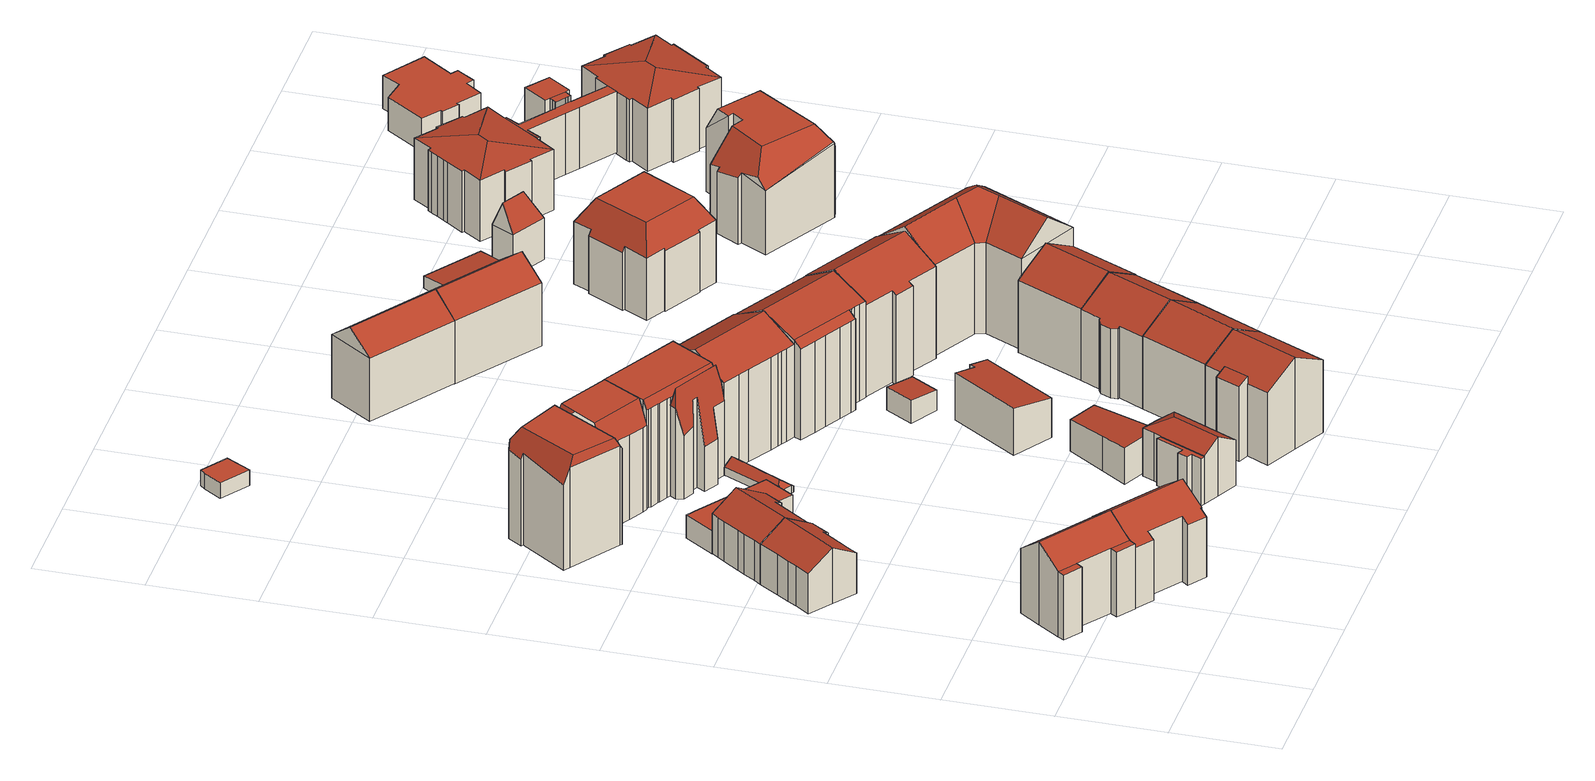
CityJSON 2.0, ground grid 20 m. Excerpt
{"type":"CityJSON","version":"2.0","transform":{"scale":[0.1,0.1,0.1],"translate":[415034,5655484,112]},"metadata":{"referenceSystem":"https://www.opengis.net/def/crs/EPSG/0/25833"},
"CityObjects":{
"building1":{"type":"Building","attributes":{"Gemeindeschluessel":14612000,"Geometrietyp2DReferenz":"3000","function":"31001_9998","roofType":"9999"},"children":["building1-1","building1-2","building1-3"]},
"building1-1":{"type":"BuildingPart","attributes":{"Dachtyp_tdc":"tdcPolyFlatRoof","Dachneigung":0,"QualitaetDacherkennung":32,"Geometrietyp2DReferenz":"3000","measuredHeight":12.82,"roofType":"1000"},"parents":["building1"],"geometry":[{"type":"MultiSurface","lod":"2","boundaries":[[[0,1,2,3]],[[1,4,5,2]],[[4,6,7,5]],[[4,1,0,6]],[[3,2,5,7]]],"semantics":{"surfaces":[{"type":"WallSurface"},{"type":"RoofSurface"},{"type":"GroundSurface"}],"values":[0,0,0,1,2]}}]},
"building1-2":{"type":"BuildingPart","attributes":{"Dachtyp_tdc":"tdcPolyFlatRoof","Dachneigung":0,"QualitaetDacherkennung":36,"Geometrietyp2DReferenz":"3000","measuredHeight":12.83,"roofType":"1000"},"parents":["building1"],"geometry":[{"type":"MultiSurface","lod":"2","boundaries":[[[8,9,10,11]],[[9,12,13,10]],[[14,8,11,15]],[[14,12,9,8]],[[11,10,13,15]]],"semantics":{"surfaces":[{"type":"WallSurface"},{"type":"RoofSurface"},{"type":"GroundSurface"}],"values":[0,0,0,1,2]}}]},
"building1-3":{"type":"BuildingPart","attributes":{"Dachtyp_tdc":"tdcGableRoof","Dachneigung":35.68,"QualitaetDacherkennung":76,"Geometrietyp2DReferenz":"3000","measuredHeight":16.44,"roofType":"3100"},"parents":["building1"],"geometry":[{"type":"MultiSurface","lod":"2","boundaries":[[[12,0,3,13]],[[16,17,7,6]],[[16,18,19,17]],[[18,20,21,19]],[[20,22,23,21]],[[22,14,15,23]],[[22,20,18,16]],[[16,6,0,12,14,22]],[[3,7,17,19,21,23,15,13]]],"semantics":{"surfaces":[{"type":"WallSurface"},{"type":"RoofSurface"},{"type":"GroundSurface"}],"values":[0,0,0,0,0,0,1,1,2]}}]},
"building2":{"type":"Building","attributes":{"Dachtyp_tdc":"tdcGableRoof","Gemeindeschluessel":14612000,"Dachneigung":29.87,"QualitaetDacherkennung":67,"Geometrietyp2DReferenz":"3000","measuredHeight":11.04,"function":"31001_9998","roofType":"3100"},"geometry":[{"type":"Solid","lod":"2","boundaries":[[[[24,25,26,27]],[[25,28,29,26]],[[28,30,31,29]],[[30,32,33,31]],[[32,34,35,33]],[[34,36,37,35]],[[36,38,39,37]],[[38,40,41,39]],[[40,42,43,41]],[[42,44,45,43]],[[44,46,47,45]],[[46,48,49,47]],[[48,50,51,49]],[[50,24,27,51]],[[46,44,42,40,38,36,34]],[[34,32,30,28,25,24,50,48,46]],[[27,26,29,31,33,35,37,39,41,43,45,47,49,51]]]],"semantics":{"surfaces":[{"type":"WallSurface"},{"type":"RoofSurface"},{"type":"GroundSurface"}],"values":[[0,0,0,0,0,0,0,0,0,0,0,0,0,0,1,1,2]]}}]},
"building3":{"type":"Building","attributes":{"Dachtyp_tdc":"tdcFreeFormRoof","Gemeindeschluessel":14612000,"Dachneigung":33.14,"QualitaetDacherkennung":67,"Geometrietyp2DReferenz":"3000","measuredHeight":16.31,"function":"31001_9998","roofType":"5000"},"geometry":[{"type":"Solid","lod":"2","boundaries":[[[[52,53,54,55]],[[53,56,57,54]],[[56,58,59,57]],[[58,60,61,59]],[[60,62,63,61]],[[62,64,65,63]],[[64,66,67,65]],[[66,68,69,67]],[[68,70,71,69]],[[70,72,73,71]],[[72,52,55,73]],[[52,72,70,68,66,74,75,60,58,56,53]],[[74,64,62,75]],[[66,64,74]],[[62,60,75]],[[55,54,57,59,61,63,65,67,69,71,73]]]],"semantics":{"surfaces":[{"type":"WallSurface"},{"type":"RoofSurface"},{"type":"GroundSurface"}],"values":[[0,0,0,0,0,0,0,0,0,0,0,1,1,0,0,2]]}}]},
"building4":{"type":"Building","attributes":{"Dachtyp_tdc":"tdcFreeFormRoof","Gemeindeschluessel":14612000,"Dachneigung":30.76,"QualitaetDacherkennung":76,"Geometrietyp2DReferenz":"3000","measuredHeight":11.16,"function":"31001_9998","roofType":"5000"},"geometry":[{"type":"Solid","lod":"2","boundaries":[[[[76,77,45,49]],[[77,78,79,45]],[[78,80,81,79]],[[80,82,83,81]],[[82,84,85,83]],[[84,86,87,85]],[[86,88,89,87]],[[88,90,91,89]],[[90,92,93,91]],[[92,94,95,93]],[[94,76,49,95]],[[94,92,90,96,46,76]],[[96,88,86,84,82,80,78,77,46]],[[77,76,46]],[[90,88,96]],[[49,45,79,81,83,85,87,89,91,93,95]]]],"semantics":{"surfaces":[{"type":"WallSurface"},{"type":"RoofSurface"},{"type":"GroundSurface"}],"values":[[0,0,0,0,0,0,0,0,0,0,0,1,1,0,0,2]]}}]},
"building5":{"type":"Building","attributes":{"Dachtyp_tdc":"tdcPolyFlatRoof","Gemeindeschluessel":14612000,"Dachneigung":0,"QualitaetDacherkennung":76,"Geometrietyp2DReferenz":"3000","measuredHeight":4.55,"function":"31001_9998","roofType":"1000"},"geometry":[{"type":"Solid","lod":"2","boundaries":[[[[97,98,99,100]],[[98,101,102,99]],[[101,103,104,102]],[[103,105,106,104]],[[105,107,108,106]],[[107,109,110,108]],[[109,111,112,110]],[[111,97,100,112]],[[111,109,107,105,103,101,98,97]],[[100,99,102,104,106,108,110,112]]]],"semantics":{"surfaces":[{"type":"WallSurface"},{"type":"RoofSurface"},{"type":"GroundSurface"}],"values":[[0,0,0,0,0,0,0,0,1,2]]}}]},
"building6":{"type":"Building","attributes":{"Gemeindeschluessel":14612000,"Geometrietyp2DReferenz":"3000","function":"31001_9998","roofType":"9999"},"children":["building6-1","building6-2"]},
"building6-1":{"type":"BuildingPart","attributes":{"Dachtyp_tdc":"tdcFreeFormRoof","Dachneigung":2.28,"QualitaetDacherkennung":53,"Geometrietyp2DReferenz":"3000","measuredHeight":21.85,"roofType":"5000"},"parents":["building6"],"geometry":[{"type":"MultiSurface","lod":"2","boundaries":[[[113,114,115,116]],[[114,117,118,115]],[[119,120,121,122,123]],[[120,124,125,121]],[[124,126,127,125]],[[126,128,129,127]],[[128,130,131,129]],[[130,132,133,131]],[[132,134,135,133]],[[134,136,137,135]],[[136,138,139,137]],[[138,140,141,139]],[[140,142,143,141]],[[142,144,145,143]],[[144,146,147,145]],[[146,113,116,147]],[[130,128,126,124,120,119,148,149,150,151,117,114,152,153]],[[132,130,153,154]],[[142,140,138,136,134,132,154,155]],[[114,113,146,144,142,155,152]],[[153,152,155,154]],[[116,115,156,157,122,121,125,127,129,131,133,135,137,139,141,143,145,147]]],"semantics":{"surfaces":[{"type":"WallSurface"},{"type":"RoofSurface"},{"type":"GroundSurface"}],"values":[0,0,0,0,0,0,0,0,0,0,0,0,0,0,0,0,1,1,1,1,1,2]}}]},
"building6-2":{"type":"BuildingPart","attributes":{"Dachtyp_tdc":"tdcCutGableRoof","Dachneigung":2.72,"QualitaetDacherkennung":62,"Geometrietyp2DReferenz":"3000","measuredHeight":21.85,"roofType":"9999"},"parents":["building6"],"geometry":[{"type":"MultiSurface","lod":"2","boundaries":[[[118,158,159,115]],[[158,160,161,159]],[[160,162,163,161]],[[162,164,165,163]],[[164,166,167,165]],[[166,168,169,167]],[[168,170,171,169]],[[170,172,173,171]],[[172,174,175,173]],[[174,176,177,175]],[[176,123,122,177]],[[160,158,118,151,178]],[[179,148,123,176,174,172,170,168,166,164,162]],[[178,179,162,160]],[[115,159,161,163,165,167,169,171,173,175,177,122,157,156]]],"semantics":{"surfaces":[{"type":"WallSurface"},{"type":"RoofSurface"},{"type":"GroundSurface"}],"values":[0,0,0,0,0,0,0,0,0,0,0,1,1,1,2]}}]},
"building7":{"type":"Building","attributes":{"Gemeindeschluessel":14612000,"Geometrietyp2DReferenz":"3000","function":"31001_9998","roofType":"9999"},"children":["building7-1","building7-2"]},
"building7-1":{"type":"BuildingPart","attributes":{"Dachtyp_tdc":"tdcHipAndGableRoof","Dachneigung":29.72,"QualitaetDacherkennung":75,"Geometrietyp2DReferenz":"3000","measuredHeight":11.62,"roofType":"5000"},"parents":["building7"],"geometry":[{"type":"MultiSurface","lod":"2","boundaries":[[[180,181,182,183,184]],[[181,185,186,182]],[[185,187,188,186]],[[187,189,190,188]],[[189,191,192,190]],[[191,193,194,192]],[[193,195,196,197,194]],[[189,187,185,198]],[[185,181,180,195,193,198]],[[193,191,189,198]],[[197,183,182,186,188,190,192,194]]],"semantics":{"surfaces":[{"type":"WallSurface"},{"type":"RoofSurface"},{"type":"GroundSurface"}],"values":[0,0,0,0,0,0,0,1,1,1,2]}}]},
"building7-2":{"type":"BuildingPart","attributes":{"Dachtyp_tdc":"tdcPolyFlatRoof","Dachneigung":0,"QualitaetDacherkennung":53,"Geometrietyp2DReferenz":"3000","measuredHeight":9.37,"roofType":"1000"},"parents":["building7"],"geometry":[{"type":"MultiSurface","lod":"2","boundaries":[[[196,199,200,197]],[[199,201,202,200]],[[201,203,204,202]],[[203,205,206,204]],[[205,207,208,206]],[[207,209,210,208]],[[209,184,183,210]],[[209,207,205,203,201,199,196,184]],[[183,197,200,202,204,206,208,210]]],"semantics":{"surfaces":[{"type":"WallSurface"},{"type":"RoofSurface"},{"type":"GroundSurface"}],"values":[0,0,0,0,0,0,0,1,2]}}]},
"building8":{"type":"Building","attributes":{"Dachtyp_tdc":"tdcFreeFormRoof","Gemeindeschluessel":14612000,"Dachneigung":38.84,"QualitaetDacherkennung":18,"Geometrietyp2DReferenz":"3000","measuredHeight":2.82,"function":"31001_9998","roofType":"5000"},"geometry":[{"type":"Solid","lod":"2","boundaries":[[[[211,212,213,214]],[[212,215,216,213]],[[215,217,218,216]],[[217,219,220,218]],[[219,221,222,220]],[[221,223,224,222]],[[223,225,226,224]],[[225,211,214,226]],[[221,219,217,227]],[[217,215,227]],[[215,212,211,225,223,221,227]],[[214,213,216,218,220,222,224,226]]]],"semantics":{"surfaces":[{"type":"WallSurface"},{"type":"RoofSurface"},{"type":"GroundSurface"}],"values":[[0,0,0,0,0,0,0,0,1,1,1,2]]}}]},
"building9":{"type":"Building","attributes":{"Dachtyp_tdc":"tdcPolyFlatRoof","Gemeindeschluessel":14612000,"Dachneigung":0,"QualitaetDacherkennung":71,"Geometrietyp2DReferenz":"3000","measuredHeight":3.11,"function":"31001_9998","roofType":"1000"},"geometry":[{"type":"Solid","lod":"2","boundaries":[[[[228,229,230,231]],[[229,232,233,230]],[[232,234,235,233]],[[234,236,237,235]],[[236,228,231,237]],[[236,234,232,229,228]],[[231,230,233,235,237]]]],"semantics":{"surfaces":[{"type":"WallSurface"},{"type":"RoofSurface"},{"type":"GroundSurface"}],"values":[[0,0,0,0,0,1,2]]}}]},
"building10":{"type":"Building","attributes":{"Gemeindeschluessel":14612000,"Geometrietyp2DReferenz":"3000","function":"31001_9998","roofType":"9999"},"children":["building10-1","building10-2"]},
"building10-1":{"type":"BuildingPart","attributes":{"Dachtyp_tdc":"tdcCutGableRoof","Dachneigung":1.98,"QualitaetDacherkennung":70,"Geometrietyp2DReferenz":"3000","measuredHeight":21.59,"roofType":"9999"},"parents":["building10"],"geometry":[{"type":"MultiSurface","lod":"2","boundaries":[[[238,239,240,241]],[[239,242,243,240]],[[242,244,245,243]],[[244,246,247,248,245]],[[249,250,251,252,253]],[[250,254,255,251]],[[254,256,257,255]],[[256,258,259,257]],[[258,260,261,259]],[[260,262,263,261]],[[262,264,265,263]],[[264,266,267,265]],[[266,238,241,267]],[[242,239,238,266]],[[264,262,260,258,256,254,250,249,246,244]],[[266,264,244,242]],[[241,240,243,245,248,252,251,255,257,259,261,263,265,267]]],"semantics":{"surfaces":[{"type":"WallSurface"},{"type":"RoofSurface"},{"type":"GroundSurface"}],"values":[0,0,0,0,0,0,0,0,0,0,0,0,0,1,1,1,2]}}]},
"building10-2":{"type":"BuildingPart","attributes":{"Dachtyp_tdc":"tdcFreeFormRoof","Dachneigung":78.83,"QualitaetDacherkennung":20,"Geometrietyp2DReferenz":"3000","measuredHeight":21.85,"roofType":"5000"},"parents":["building10"],"geometry":[{"type":"MultiSurface","lod":"2","boundaries":[[[268,269,270,271]],[[269,272,273,270]],[[272,274,275,273]],[[274,276,277,275]],[[276,278,279,277]],[[278,280,281,279]],[[280,282,283,281]],[[282,284,285,283]],[[284,286,287,285]],[[286,253,252,287]],[[247,268,271,248]],[[286,284,282,280,278,276,274,272,269,268,288,289]],[[268,247,288]],[[247,253,289,288]],[[253,286,289]],[[271,270,273,275,277,279,281,283,285,287,252,248]]],"semantics":{"surfaces":[{"type":"WallSurface"},{"type":"RoofSurface"},{"type":"GroundSurface"}],"values":[0,0,0,0,0,0,0,0,0,0,0,1,1,1,1,2]}}]},
"building11":{"type":"Building","attributes":{"Dachtyp_tdc":"tdcPolyFlatRoof","Gemeindeschluessel":14612000,"Dachneigung":4.33,"QualitaetDacherkennung":51,"Geometrietyp2DReferenz":"3000","measuredHeight":7.38,"function":"31001_9998","roofType":"2100"},"geometry":[{"type":"Solid","lod":"2","boundaries":[[[[290,291,292,293]],[[291,294,295,292]],[[294,296,297,295]],[[296,298,299,297]],[[298,300,301,299]],[[300,290,293,301]],[[300,298,296,294,291,290]],[[293,292,295,297,299,301]]]],"semantics":{"surfaces":[{"type":"WallSurface"},{"type":"RoofSurface"},{"type":"GroundSurface"}],"values":[[0,0,0,0,0,0,1,2]]}}]},
"building12":{"type":"Building","attributes":{"Gemeindeschluessel":14612000,"Geometrietyp2DReferenz":"3000","function":"31001_9998","roofType":"9999"},"children":["building12-1","building12-2"]},
"building12-1":{"type":"BuildingPart","attributes":{"Dachtyp_tdc":"tdcGableRoof","Dachneigung":28.06,"QualitaetDacherkennung":70,"Geometrietyp2DReferenz":"3000","measuredHeight":18.25,"roofType":"3100"},"parents":["building12"],"geometry":[{"type":"MultiSurface","lod":"2","boundaries":[[[302,303,304,305]],[[303,306,307,304]],[[306,308,309,307]],[[308,310,311,309]],[[310,312,313,311]],[[312,314,315,313]],[[314,316,317,315]],[[312,310,308,306]],[[306,303,302,316,314,312]],[[305,304,307,309,311,313,315,317]]],"semantics":{"surfaces":[{"type":"WallSurface"},{"type":"RoofSurface"},{"type":"GroundSurface"}],"values":[0,0,0,0,0,0,0,1,1,2]}}]},
"building12-2":{"type":"BuildingPart","attributes":{"Dachtyp_tdc":"tdcPolyFlatRoof","Dachneigung":26.09,"QualitaetDacherkennung":48,"Geometrietyp2DReferenz":"3000","measuredHeight":15.94,"roofType":"2100"},"parents":["building12"],"geometry":[{"type":"MultiSurface","lod":"2","boundaries":[[[318,319,302,305,320]],[[321,322,323,317,316]],[[322,318,320,323]],[[322,321,319,318]],[[320,305,317,323]]],"semantics":{"surfaces":[{"type":"WallSurface"},{"type":"RoofSurface"},{"type":"GroundSurface"}],"values":[0,0,0,1,2]}}]},
"building13":{"type":"Building","attributes":{"Dachtyp_tdc":"tdcFreeFormRoof","Gemeindeschluessel":14612000,"Dachneigung":27.33,"QualitaetDacherkennung":70,"Geometrietyp2DReferenz":"3000","measuredHeight":22.16,"function":"31001_9998","roofType":"5000"},"geometry":[{"type":"Solid","lod":"2","boundaries":[[[[324,325,220,224]],[[325,326,327,220]],[[326,328,329,327]],[[328,330,331,329]],[[330,332,333,331]],[[332,334,335,333]],[[334,336,337,335]],[[336,338,339,337]],[[338,340,341,339]],[[340,324,224,341]],[[330,342,343,325,324,340,338,336,334,332]],[[328,326,343,342]],[[325,343,326]],[[328,342,330]],[[224,220,327,329,331,333,335,337,339,341]]]],"semantics":{"surfaces":[{"type":"WallSurface"},{"type":"RoofSurface"},{"type":"GroundSurface"}],"values":[[0,0,0,0,0,0,0,0,0,0,1,1,0,0,2]]}}]},
"building14":{"type":"Building","attributes":{"Dachtyp_tdc":"tdcPolyFlatRoof","Gemeindeschluessel":14612000,"Dachneigung":9.9,"QualitaetDacherkennung":72,"Geometrietyp2DReferenz":"3000","measuredHeight":9.41,"function":"31001_9998","roofType":"2100"},"geometry":[{"type":"Solid","lod":"2","boundaries":[[[[344,345,346,347]],[[345,348,349,346]],[[348,350,351,349]],[[350,352,353,351]],[[352,354,355,353]],[[354,344,347,355]],[[354,352,350,348,345,344]],[[347,346,349,351,353,355]]]],"semantics":{"surfaces":[{"type":"WallSurface"},{"type":"RoofSurface"},{"type":"GroundSurface"}],"values":[[0,0,0,0,0,0,1,2]]}}]},
"building15":{"type":"Building","attributes":{"Dachtyp_tdc":"tdcPolyFlatRoof","Gemeindeschluessel":14612000,"Dachneigung":4.42,"QualitaetDacherkennung":63,"Geometrietyp2DReferenz":"3000","measuredHeight":4.61,"function":"31001_9998","roofType":"2100"},"geometry":[{"type":"Solid","lod":"2","boundaries":[[[[356,357,358,359]],[[357,360,361,358]],[[360,362,363,361]],[[362,356,359,363]],[[362,360,357,356]],[[359,358,361,363]]]],"semantics":{"surfaces":[{"type":"WallSurface"},{"type":"RoofSurface"},{"type":"GroundSurface"}],"values":[[0,0,0,0,1,2]]}}]},
"building16":{"type":"Building","attributes":{"Dachtyp_tdc":"tdcGableRoof","Gemeindeschluessel":14612000,"Dachneigung":29.57,"QualitaetDacherkennung":79,"Geometrietyp2DReferenz":"3000","measuredHeight":18.45,"function":"31001_9998","roofType":"3100"},"geometry":[{"type":"Solid","lod":"2","boundaries":[[[[364,308,309,365]],[[308,366,304,309]],[[366,367,368,304]],[[367,364,365,368]],[[366,308,369]],[[364,367,370]],[[308,364,370,369]],[[367,366,369,370]],[[365,309,304,368]]]],"semantics":{"surfaces":[{"type":"WallSurface"},{"type":"RoofSurface"},{"type":"GroundSurface"}],"values":[[0,0,0,0,0,0,1,1,2]]}}]},
"building17":{"type":"Building","attributes":{"Gemeindeschluessel":14612000,"Geometrietyp2DReferenz":"3000","function":"31001_9998","roofType":"9999"},"children":["building17-1","building17-2"]},
"building17-1":{"type":"BuildingPart","attributes":{"Dachtyp_tdc":"tdcGableRoof","Dachneigung":22.55,"QualitaetDacherkennung":67,"Geometrietyp2DReferenz":"3000","measuredHeight":22.21,"roofType":"3100"},"parents":["building17"],"geometry":[{"type":"MultiSurface","lod":"2","boundaries":[[[371,372,373,374]],[[372,375,376,373]],[[375,377,378,376]],[[377,379,380,378]],[[379,381,382,380]],[[381,383,384,382]],[[385,386,387,331]],[[386,388,329,387]],[[388,389,390,329]],[[389,371,374,390]],[[386,385,383,381,379,377,375,372]],[[372,371,389,388,386]],[[374,373,376,378,380,382,384,331,387,329,390]]],"semantics":{"surfaces":[{"type":"WallSurface"},{"type":"RoofSurface"},{"type":"GroundSurface"}],"values":[0,0,0,0,0,0,0,0,0,0,1,1,2]}}]},
"building17-2":{"type":"BuildingPart","attributes":{"Dachtyp_tdc":"tdcPolyFlatRoof","Dachneigung":39.62,"QualitaetDacherkennung":26,"Geometrietyp2DReferenz":"3000","measuredHeight":19.34,"roofType":"2100"},"parents":["building17"],"geometry":[{"type":"MultiSurface","lod":"2","boundaries":[[[391,392,393,384,383]],[[392,394,395,393]],[[394,396,397,395]],[[396,398,399,397]],[[398,400,401,399]],[[400,402,403,401]],[[402,404,405,403]],[[404,406,407,405]],[[406,408,385,331,407]],[[406,404,402,400,398,396,394,392,391,408]],[[331,384,393,395,397,399,401,403,405,407]]],"semantics":{"surfaces":[{"type":"WallSurface"},{"type":"RoofSurface"},{"type":"GroundSurface"}],"values":[0,0,0,0,0,0,0,0,0,1,2]}}]},
"building18":{"type":"Building","attributes":{"Dachtyp_tdc":"tdcGableRoof","Gemeindeschluessel":14612000,"Dachneigung":36.47,"QualitaetDacherkennung":87,"Geometrietyp2DReferenz":"3000","measuredHeight":16.3,"function":"31001_9998","roofType":"3100"},"geometry":[{"type":"Solid","lod":"2","boundaries":[[[[409,410,411,412]],[[410,413,414,411]],[[413,415,416,414]],[[415,409,412,416]],[[413,410,417]],[[409,415,418]],[[410,409,418,417]],[[415,413,417,418]],[[412,411,414,416]]]],"semantics":{"surfaces":[{"type":"WallSurface"},{"type":"RoofSurface"},{"type":"GroundSurface"}],"values":[[0,0,0,0,0,0,1,1,2]]}}]},
"building19":{"type":"Building","attributes":{"Dachtyp_tdc":"tdcGableRoof","Gemeindeschluessel":14612000,"Dachneigung":29.26,"QualitaetDacherkennung":77,"Geometrietyp2DReferenz":"3000","measuredHeight":18.34,"function":"31001_9998","roofType":"3100"},"geometry":[{"type":"Solid","lod":"2","boundaries":[[[[419,420,421,422]],[[420,423,424,421]],[[423,425,426,424]],[[425,427,428,426]],[[427,429,430,428]],[[429,431,432,430]],[[431,433,434,432]],[[433,364,365,434]],[[364,435,436,365]],[[435,437,368,436]],[[437,438,439,368]],[[438,419,422,439]],[[435,364,433,431]],[[431,429,427,425,423,420,419,438,437,435]],[[422,421,424,426,428,430,432,434,365,436,368,439]]]],"semantics":{"surfaces":[{"type":"WallSurface"},{"type":"RoofSurface"},{"type":"GroundSurface"}],"values":[[0,0,0,0,0,0,0,0,0,0,0,0,1,1,2]]}}]},
"building20":{"type":"Building","attributes":{"Dachtyp_tdc":"tdcGableRoof","Gemeindeschluessel":14612000,"Dachneigung":28.56,"QualitaetDacherkennung":67,"Geometrietyp2DReferenz":"3000","measuredHeight":22.31,"function":"31001_9998","roofType":"3100"},"geometry":[{"type":"Solid","lod":"2","boundaries":[[[[440,441,442,443]],[[441,444,445,442]],[[444,446,447,445]],[[446,448,449,447]],[[448,450,451,449]],[[450,452,453,451]],[[452,454,455,453]],[[456,454,452,450,448,446,444,441,440]],[[440,457,458,456]],[[443,442,445,447,449,451,453,455,459,460,461]],[[454,456,459,455]],[[456,458,460,459]],[[458,457,461,460]],[[457,440,443,461]]]],"semantics":{"surfaces":[{"type":"WallSurface"},{"type":"RoofSurface"},{"type":"GroundSurface"}],"values":[[0,0,0,0,0,0,0,1,1,2,0,0,0,0]]}}]},
"building21":{"type":"Building","attributes":{"Dachtyp_tdc":"tdcFreeFormRoof","Gemeindeschluessel":14612000,"Dachneigung":29.77,"QualitaetDacherkennung":76,"Geometrietyp2DReferenz":"3000","measuredHeight":18.42,"function":"31001_9998","roofType":"5000"},"geometry":[{"type":"Solid","lod":"2","boundaries":[[[[462,463,434,464]],[[463,465,430,434]],[[465,466,467,430]],[[466,468,469,467]],[[468,462,464,469]],[[470,471,468,466,465]],[[463,462,471,470]],[[462,468,471]],[[465,463,470]],[[464,434,430,467,469]]]],"semantics":{"surfaces":[{"type":"WallSurface"},{"type":"RoofSurface"},{"type":"GroundSurface"}],"values":[[0,0,0,0,0,1,1,0,0,2]]}}]},
"building22":{"type":"Building","attributes":{"Dachtyp_tdc":"tdcGableRoof","Gemeindeschluessel":14612000,"Dachneigung":36.39,"QualitaetDacherkennung":84,"Geometrietyp2DReferenz":"3000","measuredHeight":16.32,"function":"31001_9998","roofType":"3100"},"geometry":[{"type":"Solid","lod":"2","boundaries":[[[[415,472,473,474]],[[472,475,476,473]],[[475,409,477,476]],[[409,415,474,477]],[[475,472,478]],[[415,409,418]],[[472,415,418,478]],[[409,475,478,418]],[[474,473,476,477]]]],"semantics":{"surfaces":[{"type":"WallSurface"},{"type":"RoofSurface"},{"type":"GroundSurface"}],"values":[[0,0,0,0,0,0,1,1,2]]}}]},
"building23":{"type":"Building","attributes":{"Dachtyp_tdc":"tdcFreeFormRoof","Gemeindeschluessel":14612000,"Dachneigung":37.47,"QualitaetDacherkennung":27,"Geometrietyp2DReferenz":"3000","measuredHeight":24.32,"function":"31001_9998","roofType":"5000"},"geometry":[{"type":"Solid","lod":"2","boundaries":[[[[479,480,469,464]],[[480,481,482,469]],[[481,483,484,482]],[[483,485,442,484]],[[485,486,461,442]],[[486,487,488,461]],[[487,489,490,488]],[[489,479,464,490]],[[491,489,487]],[[492,493,494,491,487,486]],[[492,486,485]],[[493,492,485,483]],[[495,494,493,483,481]],[[496,495,481,480]],[[496,480,479]],[[491,494,495,496,479,489]],[[464,469,482,484,442,461,488,490]]]],"semantics":{"surfaces":[{"type":"WallSurface"},{"type":"RoofSurface"},{"type":"GroundSurface"}],"values":[[0,0,0,0,0,0,0,0,1,1,0,1,1,1,0,1,2]]}}]},
"building24":{"type":"Building","attributes":{"Dachtyp_tdc":"tdcCutTentRoof","Gemeindeschluessel":14612000,"Dachneigung":0.181,"QualitaetDacherkennung":64,"Geometrietyp2DReferenz":"3000","measuredHeight":17.15,"function":"31001_9998","roofType":"9999"},"geometry":[{"type":"Solid","lod":"2","boundaries":[[[[497,498,499,500]],[[498,501,502,499]],[[501,503,504,502]],[[503,505,506,504]],[[505,507,508,506]],[[507,509,510,508]],[[509,511,512,510]],[[511,513,514,512]],[[513,515,516,514]],[[515,517,518,516]],[[517,519,520,518]],[[519,521,522,520]],[[521,523,524,522]],[[523,525,526,524]],[[525,527,528,526]],[[527,529,530,528]],[[529,531,532,530]],[[531,533,534,532]],[[533,535,536,534]],[[535,537,538,536]],[[537,539,540,538]],[[539,541,542,540]],[[541,543,544,542]],[[543,497,500,544]],[[519,517,515,513,511,509,507,505,503,501,545,546]],[[529,527,525,523,521,519,546,547]],[[539,537,535,533,531,529,547,548]],[[501,498,497,543,541,539,548,545]],[[548,547,546,545]],[[500,499,502,504,506,508,510,512,514,516,518,520,522,524,526,528,530,532,534,536,538,540,542,544]]]],"semantics":{"surfaces":[{"type":"WallSurface"},{"type":"RoofSurface"},{"type":"GroundSurface"}],"values":[[0,0,0,0,0,0,0,0,0,0,0,0,0,0,0,0,0,0,0,0,0,0,0,0,1,1,1,1,1,2]]}}]},
"building25":{"type":"Building","attributes":{"Dachtyp_tdc":"tdcPolyFlatRoof","Gemeindeschluessel":14612000,"Dachneigung":5.81,"QualitaetDacherkennung":66,"Geometrietyp2DReferenz":"3000","measuredHeight":3.01,"function":"31001_9998","roofType":"2100"},"geometry":[{"type":"Solid","lod":"2","boundaries":[[[[549,550,551,552]],[[550,553,554,551]],[[553,555,556,554]],[[555,549,552,556]],[[555,553,550,549]],[[552,551,554,556]]]],"semantics":{"surfaces":[{"type":"WallSurface"},{"type":"RoofSurface"},{"type":"GroundSurface"}],"values":[[0,0,0,0,1,2]]}}]},
"building26":{"type":"Building","attributes":{"Dachtyp_tdc":"tdcFreeFormRoof","Gemeindeschluessel":14612000,"Dachneigung":65.05,"QualitaetDacherkennung":8,"Geometrietyp2DReferenz":"3000","measuredHeight":13.54,"function":"31001_9998","roofType":"5000"},"geometry":[{"type":"Solid","lod":"2","boundaries":[[[[557,558,559,560]],[[558,561,562,559]],[[563,558,557]],[[564,563,557,565]],[[564,565,561]],[[563,564,561,558]],[[562,566,560,559]],[[561,565,566,562]],[[565,557,560,566]]]],"semantics":{"surfaces":[{"type":"WallSurface"},{"type":"RoofSurface"},{"type":"GroundSurface"}],"values":[[0,0,1,1,0,1,2,0,0]]}}]},
"building27":{"type":"Building","attributes":{"Dachtyp_tdc":"tdcFreeFormRoof","Gemeindeschluessel":14612000,"Dachneigung":0.053,"QualitaetDacherkennung":44,"Geometrietyp2DReferenz":"3000","measuredHeight":17.95,"function":"31001_9998","roofType":"5000"},"geometry":[{"type":"Solid","lod":"2","boundaries":[[[[567,568,569,570]],[[568,571,572,569]],[[571,573,574,572]],[[573,575,576,574]],[[575,577,578,576]],[[577,579,580,578]],[[579,581,582,580]],[[581,583,584,582]],[[583,585,586,584]],[[585,587,588,586]],[[587,589,590,588]],[[589,591,592,590]],[[591,593,594,592]],[[593,595,596,594]],[[595,597,598,596]],[[597,599,600,598]],[[599,601,602,600]],[[601,603,604,602]],[[603,567,570,604]],[[593,591,589,587,585,605,606,607]],[[597,595,607,606,608,609,603,601,599]],[[609,608,610,611,567]],[[610,612,577,575,573,571,568,611]],[[608,606,605,583,581,579,612,610]],[[579,577,612]],[[567,603,609]],[[585,583,605]],[[595,593,607]],[[568,567,611]],[[570,569,572,574,576,578,580,582,584,586,588,590,592,594,596,598,600,602,604]]]],"semantics":{"surfaces":[{"type":"WallSurface"},{"type":"RoofSurface"},{"type":"GroundSurface"}],"values":[[0,0,0,0,0,0,0,0,0,0,0,0,0,0,0,0,0,0,0,1,1,1,1,1,0,0,0,0,0,2]]}}]},
"building28":{"type":"Building","attributes":{"Gemeindeschluessel":14612000,"Geometrietyp2DReferenz":"3000","function":"31001_9998","roofType":"9999"},"children":["building28-1","building28-2","building28-3","building28-4"]},
"building28-1":{"type":"BuildingPart","attributes":{"Dachtyp_tdc":"tdcHipRoof","Dachneigung":10.21,"QualitaetDacherkennung":63,"Geometrietyp2DReferenz":"3000","measuredHeight":13.67,"roofType":"3200"},"parents":["building28"],"geometry":[{"type":"MultiSurface","lod":"2","boundaries":[[[613,614,615,616]],[[614,617,618,615]],[[617,619,620,618]],[[619,621,622,620]],[[621,623,624,622]],[[623,625,626,624]],[[625,627,628,626]],[[627,629,630,628]],[[629,631,632,630]],[[631,633,634,632]],[[633,635,636,634]],[[635,637,638,636]],[[637,639,640,638]],[[639,641,642,640]],[[641,643,644,642]],[[643,645,646,644]],[[645,647,648,646]],[[647,649,650,648]],[[649,651,652,650]],[[651,653,654,652]],[[653,655,656,654]],[[655,657,658,659,656]],[[653,651,649,647,645,643,660]],[[625,623,621,619,617,614,661]],[[643,641,639,637,635,633,631,629,627,625,661,660]],[[614,613,662,657,655,653,660,661]],[[616,615,618,620,622,624,626,628,630,632,634,636,638,640,642,644,646,648,650,652,654,656,659]]],"semantics":{"surfaces":[{"type":"WallSurface"},{"type":"RoofSurface"},{"type":"GroundSurface"}],"values":[0,0,0,0,0,0,0,0,0,0,0,0,0,0,0,0,0,0,0,0,0,0,1,1,1,1,2]}}]},
"building28-2":{"type":"BuildingPart","attributes":{"Dachtyp_tdc":"tdcPolyFlatRoof","Dachneigung":0,"QualitaetDacherkennung":56,"Geometrietyp2DReferenz":"3000","measuredHeight":13.3,"roofType":"1000"},"parents":["building28"],"geometry":[{"type":"MultiSurface","lod":"2","boundaries":[[[663,664,665,666,667]],[[664,668,669,665]],[[668,670,671,669]],[[672,673,674,675]],[[673,676,677,674]],[[676,678,677]],[[679,676,673,672,670,668,664,663]],[[666,665,669,671,675,674,677,680]]],"semantics":{"surfaces":[{"type":"WallSurface"},{"type":"RoofSurface"},{"type":"GroundSurface"}],"values":[0,0,0,0,0,0,1,2]}}]},
"building28-3":{"type":"BuildingPart","attributes":{"Dachtyp_tdc":"tdcPolyFlatRoof","Dachneigung":0,"QualitaetDacherkennung":62,"Geometrietyp2DReferenz":"3000","measuredHeight":13.31,"roofType":"1000"},"parents":["building28"],"geometry":[{"type":"MultiSurface","lod":"2","boundaries":[[[670,681,682,671]],[[681,683,684,682]],[[683,685,686,684]],[[683,681,670,672,687,685]],[[686,688,675,671,682,684]],[[685,687,688,686]],[[687,672,675,688]]],"semantics":{"surfaces":[{"type":"WallSurface"},{"type":"RoofSurface"},{"type":"GroundSurface"}],"values":[0,0,0,1,2,0,0]}}]},
"building28-4":{"type":"BuildingPart","attributes":{"Dachtyp_tdc":"tdcPolyFlatRoof","Dachneigung":2.82,"QualitaetDacherkennung":39,"Geometrietyp2DReferenz":"3000","measuredHeight":12.37,"roofType":"2100"},"parents":["building28"],"geometry":[{"type":"MultiSurface","lod":"2","boundaries":[[[689,690,691,692]],[[690,667,666,691]],[[678,693,694,677]],[[693,695,696,694]],[[695,697,698,696]],[[697,699,700,698]],[[699,701,702,700]],[[701,703,704,702]],[[703,705,616,704]],[[705,613,616]],[[658,689,692,659]],[[658,662,705,703,701,699,697,695,693,678,706,667,690,689]],[[692,691,666,680,677,694,696,698,700,702,704,616,659]]],"semantics":{"surfaces":[{"type":"WallSurface"},{"type":"RoofSurface"},{"type":"GroundSurface"}],"values":[0,0,0,0,0,0,0,0,0,0,0,1,2]}}]},
"building29":{"type":"Building","attributes":{"Dachtyp_tdc":"tdcHipRoof","Gemeindeschluessel":14612000,"Dachneigung":10.02,"QualitaetDacherkennung":54,"Geometrietyp2DReferenz":"3000","measuredHeight":13.87,"function":"31001_9998","roofType":"3200"},"geometry":[{"type":"Solid","lod":"2","boundaries":[[[[707,708,709,710]],[[708,711,712,709]],[[711,713,714,712]],[[713,715,716,714]],[[717,718,719,720]],[[718,721,722,719]],[[721,723,724,722]],[[723,725,726,724]],[[725,693,727,726]],[[693,728,729,727]],[[728,730,731,729]],[[730,732,733,731]],[[732,734,735,733]],[[734,736,737,735]],[[736,738,739,737]],[[738,740,741,739]],[[740,742,743,741]],[[742,744,745,743]],[[744,746,747,745]],[[746,707,710,747]],[[742,740,738,736,734,732,748]],[[717,749,750,715,713,711,751]],[[732,730,728,693,725,723,721,718,717,751,748]],[[711,708,707,746,744,742,748,751]],[[710,709,712,714,716,752,753,720,719,722,724,726,727,729,731,733,735,737,739,741,743,745,747]],[[715,750,752,716]],[[750,749,753,752]],[[749,717,720,753]]]],"semantics":{"surfaces":[{"type":"WallSurface"},{"type":"RoofSurface"},{"type":"GroundSurface"}],"values":[[0,0,0,0,0,0,0,0,0,0,0,0,0,0,0,0,0,0,0,0,1,1,1,1,2,0,0,0]]}}]},
"building30":{"type":"Building","attributes":{"Dachtyp_tdc":"tdcPolyFlatRoof","Gemeindeschluessel":14612000,"Dachneigung":0,"QualitaetDacherkennung":86,"Geometrietyp2DReferenz":"3000","measuredHeight":6.63,"function":"31001_9998","roofType":"1000"},"geometry":[{"type":"Solid","lod":"2","boundaries":[[[[754,755,756,757]],[[755,758,759,756]],[[758,760,761,759]],[[760,762,763,761]],[[762,764,765,763]],[[764,766,767,765]],[[766,768,769,767]],[[768,770,771,769]],[[770,772,773,771]],[[772,774,775,773]],[[774,776,777,775]],[[776,778,779,777]],[[778,780,781,779]],[[780,782,783,781]],[[782,754,757,783]],[[782,780,778,776,774,772,770,768,766,764,762,760,758,755,754]],[[757,756,759,761,763,765,767,769,771,773,775,777,779,781,783]]]],"semantics":{"surfaces":[{"type":"WallSurface"},{"type":"RoofSurface"},{"type":"GroundSurface"}],"values":[[0,0,0,0,0,0,0,0,0,0,0,0,0,0,0,1,2]]}}]}
},
"vertices":[
[75,237,138],[66,225,138],[66,225,9],[75,237,9],[32,248,138],[32,248,9],[40,260,138],[40,260,9],
[162,158,138],[128,181,138],[128,181,9],[162,158,9],[137,194,138],[137,194,9],[171,170,138],[171,170,9],
[69,301,174],[69,301,9],[97,341,138],[97,341,9],[227,251,138],[227,251,9],[199,211,174],[199,211,9],
[147,694,81],[138,700,88],[138,700,6],[147,694,6],[102,648,87],[102,648,6],[96,639,87],[96,639,6],[89,628,87],[89,628,6],[47,658,117],[47,658,6],[3,689,86],[3,689,6],[22,716,86],[22,716,6],[33,733,86],[33,733,6],[49,756,86],[49,756,6],[74,793,86],[74,793,6],[119,763,117],[119,763,6],[162,733,87],[162,733,6],[170,728,81],[170,728,6],
[266,104,140],[204,147,140],[204,147,10],[266,104,10],[195,134,130],[195,134,10],[162,158,130],[162,158,10],[171,170,140],[171,170,10],[227,251,139],[227,251,10],[358,160,139],[358,160,10],[302,79,140],[302,79,10],[300,81,140],[300,81,10],[291,68,130],[291,68,10],[257,92,130],[257,92,10],[331,121,173],[199,212,173],
[162,733,86],[74,793,85],[84,806,85],[84,806,6],[98,828,85],[98,828,6],[108,841,85],[108,841,6],[129,872,85],[129,872,6],[139,885,85],[139,885,6],[148,898,86],[148,898,6],[247,831,78],[247,831,6],[224,797,78],[224,797,6],[211,805,87],[211,805,6],[192,868,117],
[247,831,51],[148,898,51],[148,898,5],[247,831,5],[186,954,51],[186,954,5],[202,944,51],[202,944,5],[254,908,51],[254,908,5],[269,898,51],[269,898,5],[333,854,51],[333,854,5],[296,797,51],[296,797,5],
[163,1227,194],[219,1197,203],[219,1197,5],[163,1227,5],[219,1197,202],[219,1197,174],[157,1092,202],[156,1091,202],[156,1091,5],[157,1092,5],[157,1092,163],[151,1083,202],[151,1083,5],[153,1075,193],[153,1075,5],[138,1054,196],[138,1054,5],[135,1056,202],[135,1056,5],[43,1119,204],[43,1119,5],[31,1127,174],[31,1127,5],[91,1215,188],[91,1215,5],[87,1217,178],[87,1217,5],[105,1244,182],[105,1244,5],[114,1245,197],[114,1245,5],[134,1246,183],[134,1246,5],[164,1230,188],[164,1230,5],[164,1105,202],[168,1110,202],[209,1180,202],[213,1187,202],[205,1191,220],[130,1065,220],[54,1117,223],[118,1225,223],[209,1180,5],[168,1110,5],
[312,1148,173],[312,1148,5],[303,1130,223],[303,1130,5],[265,1059,220],[265,1059,5],[257,1043,173],[257,1043,5],[248,1047,173],[248,1047,5],[219,1063,173],[219,1063,5],[195,1076,174],[195,1076,5],[187,1074,159],[187,1074,5],[170,1083,159],[170,1083,5],[165,1092,173],[165,1092,5],[209,1180,223],[168,1110,220],
[565,225,103],[571,237,103],[571,237,7],[565,225,7],[565,225,101],[582,260,103],[582,260,7],[614,245,101],[614,245,7],[655,225,97],[655,225,7],[595,100,97],[595,100,7],[554,120,124],[554,120,7],[522,135,103],[522,135,101],[522,135,7],[597,209,124],
[515,139,101],[515,139,7],[524,158,101],[524,158,7],[514,163,101],[514,163,7],[523,182,101],[523,182,7],[534,177,101],[534,177,7],[558,229,101],[558,229,7],
[396,851,16],[373,817,20],[373,817,8],[396,851,8],[368,819,24],[368,819,8],[342,834,24],[342,834,8],[395,945,24],[395,945,8],[410,936,38],[410,936,8],[425,928,24],[425,928,8],[398,877,24],[398,877,8],[362,840,36],
[105,1752,33],[128,1785,33],[128,1785,2],[105,1752,2],[136,1795,33],[136,1795,2],[185,1761,33],[185,1761,2],[159,1715,33],[159,1715,2],
[312,1148,172],[462,1068,171],[462,1068,7],[312,1148,7],[453,1051,223],[453,1051,7],[409,971,220],[409,971,7],[405,963,203],[405,963,187],[405,963,7],[307,1016,203],[301,1019,203],[301,1019,7],[307,1016,7],[307,1016,187],[284,1028,203],[284,1028,7],[281,1030,204],[281,1030,7],[265,1038,204],[265,1038,7],[261,1041,203],[261,1041,7],[257,1043,204],[257,1043,7],[261,1051,220],[261,1051,7],[303,1131,223],[303,1131,7],
[397,950,187],[395,945,156],[395,945,7],[397,950,7],[371,958,155],[371,958,7],[365,948,97],[365,948,7],[337,963,96],[337,963,7],[345,979,187],[345,979,7],[336,984,186],[336,984,7],[325,980,140],[325,980,7],[304,990,133],[304,990,7],[300,1004,187],[300,1004,7],[394,960,226],[310,1007,221],
[582,260,85],[540,280,85],[540,280,12],[582,260,12],[572,328,81],[572,328,12],[619,398,75],[619,398,12],[675,371,75],[675,371,12],[614,245,85],[614,245,12],
[709,151,153],[728,190,153],[728,190,9],[709,151,9],[792,160,191],[792,160,9],[856,128,153],[856,128,9],[796,2,153],[796,2,9],[732,33,191],[732,33,9],[668,64,153],[668,64,9],[688,105,153],[688,105,9],
[689,160,157],[709,151,168],[689,160,9],[688,105,168],[668,114,157],[668,114,9],
[425,928,192],[395,945,192],[462,1068,192],[462,1068,8],[612,988,192],[612,988,8],[545,863,192],[545,863,8],[528,872,192],[528,872,8],[518,878,192],[518,878,8],[510,882,192],[510,882,8],[495,890,192],[495,890,8],[448,916,192],[448,916,8],[578,925,229],[428,1005,229],
[583,487,104],[668,614,103],[668,614,10],[583,487,10],[707,590,96],[707,590,10],[712,600,96],[712,600,10],[747,579,89],[747,579,10],[656,441,89],[656,441,10],
[688,652,51],[637,683,56],[637,683,10],[688,652,10],[668,734,56],[668,734,10],[719,703,51],[719,703,10],
[917,255,153],[917,255,9],[728,190,154],[788,317,154],[788,317,9],[792,159,193],[853,286,193],
[766,904,191],[734,845,230],[734,845,8],[766,904,8],[700,780,200],[700,780,8],[687,787,200],[687,787,8],[677,793,200],[677,793,8],[670,796,200],[670,796,8],[664,799,200],[664,799,8],[545,863,200],[580,928,230],[580,928,8],[612,988,191],[614,986,191],[614,986,8],
[664,799,201],[661,793,196],[661,793,8],[658,788,190],[658,788,8],[657,786,189],[657,786,8],[647,791,189],[647,791,8],[624,804,189],[624,804,8],[592,821,189],[592,821,8],[569,833,189],[569,833,8],[538,850,189],[538,850,8],[545,863,201],
[559,1464,133],[403,1571,133],[403,1571,8],[559,1464,8],[459,1653,134],[459,1653,8],[616,1546,134],[616,1546,8],[432,1613,171],[588,1505,171],
[807,365,150],[807,378,147],[807,378,9],[807,365,9],[817,399,146],[817,399,9],[827,404,150],[827,404,9],[829,403,151],[829,403,9],[848,442,151],[848,442,9],[913,411,192],[913,411,9],[977,381,153],[977,381,9],[853,285,192],[853,285,9],[788,317,152],[811,364,152],[811,364,9],
[887,762,232],[856,704,196],[856,704,9],[887,762,9],[852,698,192],[852,698,9],[794,730,192],[794,730,9],[789,721,187],[789,721,9],[752,741,187],[752,741,9],[757,749,192],[757,749,9],[700,780,192],[700,780,9],[734,845,232],[919,822,192],[766,904,192],[734,845,9],[766,904,9],[919,822,9],
[1038,508,153],[977,381,154],[1038,508,9],[848,442,152],[908,569,152],[908,569,9],[917,565,158],[917,565,9],[913,411,193],[973,538,193],
[773,1438,134],[773,1438,7],[616,1546,7],[716,1354,133],[716,1354,7],[559,1464,7],[745,1397,171],
[1038,508,190],[917,565,190],[952,638,190],[952,638,9],[945,656,190],[945,656,9],[856,704,190],[919,822,190],[1116,716,190],[1116,716,9],[1126,688,190],[1126,688,9],[1086,691,217],[887,763,241],[999,703,241],[1027,672,252],[1025,635,241],[978,536,241],
[898,1322,124],[903,1319,134],[903,1319,9],[898,1322,9],[921,1354,134],[921,1354,9],[939,1344,133],[939,1344,9],[943,1353,116],[943,1353,9],[979,1334,116],[979,1334,9],[975,1325,133],[975,1325,9],[1017,1302,133],[1017,1302,9],[1022,1311,116],[1022,1311,9],[1058,1291,116],[1058,1291,9],[1053,1282,133],[1053,1282,9],[1071,1273,134],[1071,1273,9],[1053,1240,134],[1053,1240,9],[1058,1238,124],[1058,1238,9],[1019,1166,124],[1019,1166,9],[1015,1168,133],[1015,1168,9],[990,1123,133],[990,1123,9],[952,1143,133],[952,1143,9],[951,1141,129],[951,1141,9],[877,1181,129],[877,1181,9],[878,1183,133],[878,1183,9],[840,1204,133],[840,1204,9],[865,1249,134],[865,1249,9],[860,1251,124],[860,1251,9],[932,1318,180],[1035,1262,180],[979,1159,180],[877,1215,180],
[808,1546,39],[841,1596,33],[841,1596,9],[808,1546,9],[944,1524,33],[944,1524,9],[910,1475,39],[910,1475,9],
[1010,1467,90],[986,1424,90],[986,1424,8],[1010,1467,8],[919,1460,90],[919,1460,8],[976,1458,144],[931,1482,144],[943,1504,90],[943,1504,8],
[1097,1065,137],[1124,1115,149],[1124,1115,9],[1097,1065,9],[1118,1119,141],[1118,1119,9],[1142,1163,133],[1142,1163,9],[1147,1160,139],[1147,1160,9],[1157,1179,135],[1157,1179,9],[1227,1141,189],[1227,1141,9],[1242,1162,189],[1242,1162,9],[1233,1168,189],[1233,1168,9],[1268,1217,136],[1268,1217,9],[1288,1203,136],[1288,1203,9],[1291,1207,127],[1291,1207,9],[1330,1180,127],[1330,1180,9],[1326,1176,136],[1326,1176,9],[1373,1143,128],[1373,1143,9],[1344,1103,130],[1344,1103,9],[1342,1104,134],[1342,1104,9],[1261,988,138],[1261,988,9],[1246,985,156],[1246,985,9],[1250,1192,189],[1326,1138,189],[1368,1146,136],[1246,1020,189],[1245,986,159],[1152,1087,189],[1106,1081,156],[1203,1153,189],
[1162,1484,133],[1137,1449,133],[1137,1449,12],[1162,1484,12],[1095,1479,133],[1095,1479,12],[1092,1475,133],[1092,1475,12],[1046,1508,133],[1046,1508,12],[1049,1512,134],[1049,1512,12],[1006,1542,134],[1006,1542,12],[1031,1577,134],[1031,1577,12],[1027,1580,133],[1027,1580,12],[1049,1611,133],[1049,1611,12],[1055,1620,133],[1055,1620,12],[1065,1633,133],[1065,1633,12],[1073,1646,133],[1073,1646,12],[1079,1654,133],[1079,1654,12],[1084,1651,134],[1084,1651,12],[1108,1686,134],[1108,1686,12],[1151,1656,134],[1151,1656,12],[1154,1660,133],[1154,1660,12],[1200,1627,132],[1200,1627,12],[1197,1623,133],[1197,1623,12],[1240,1593,133],[1240,1593,12],[1214,1558,133],[1214,1558,12],[1215,1558,133],[1215,1558,131],[1215,1558,12],[1126,1579,148],[1111,1558,148],[1188,1520,133],
[1266,1482,145],[1267,1482,145],[1267,1482,12],[1266,1482,12],[1266,1482,133],[1272,1488,145],[1272,1488,12],[1276,1494,145],[1276,1494,12],[1303,1474,145],[1299,1469,145],[1299,1469,12],[1303,1474,12],[1294,1462,145],[1294,1462,12],[1294,1462,133],[1265,1482,145],[1265,1482,12],
[1267,1500,145],[1267,1500,12],[1298,1544,145],[1298,1544,12],[1341,1513,145],[1341,1513,12],[1310,1469,145],[1310,1469,12],
[1219,1555,131],[1200,1528,133],[1200,1528,12],[1219,1555,12],[1359,1415,133],[1359,1415,12],[1345,1395,134],[1345,1395,12],[1278,1442,134],[1278,1442,12],[1253,1460,134],[1253,1460,12],[1185,1508,134],[1185,1508,12],[1166,1481,135],[1166,1481,12],[1162,1484,135],[1265,1482,133],
[1466,1268,133],[1462,1271,133],[1462,1271,9],[1466,1268,9],[1437,1237,133],[1437,1237,9],[1395,1267,134],[1395,1267,9],[1392,1263,133],[1392,1263,9],[1305,1330,134],[1330,1364,134],[1330,1364,9],[1305,1330,9],[1326,1367,133],[1326,1367,9],[1330,1374,133],[1330,1374,9],[1345,1395,133],[1345,1395,9],[1359,1415,9],[1379,1442,133],[1379,1442,9],[1383,1439,134],[1383,1439,9],[1408,1474,134],[1408,1474,9],[1450,1444,134],[1450,1444,9],[1454,1448,133],[1454,1448,9],[1500,1415,132],[1500,1415,9],[1496,1411,134],[1496,1411,9],[1539,1380,133],[1539,1380,9],[1515,1346,133],[1515,1346,9],[1519,1343,133],[1519,1343,9],[1430,1369,148],[1348,1300,134],[1345,1295,133],[1414,1346,148],[1345,1295,9],[1348,1300,9],
[1426,1697,78],[1403,1663,78],[1403,1663,12],[1426,1697,12],[1390,1672,78],[1390,1672,12],[1366,1640,78],[1366,1640,12],[1323,1671,78],[1323,1671,12],[1320,1666,78],[1320,1666,12],[1291,1687,78],[1291,1687,12],[1294,1691,78],[1294,1691,12],[1260,1715,78],[1260,1715,12],[1311,1788,78],[1311,1788,12],[1355,1781,78],[1355,1781,12],[1377,1816,78],[1377,1816,12],[1452,1765,78],[1452,1765,12],[1454,1764,78],[1454,1764,12],[1413,1706,78],[1413,1706,12]
]}
